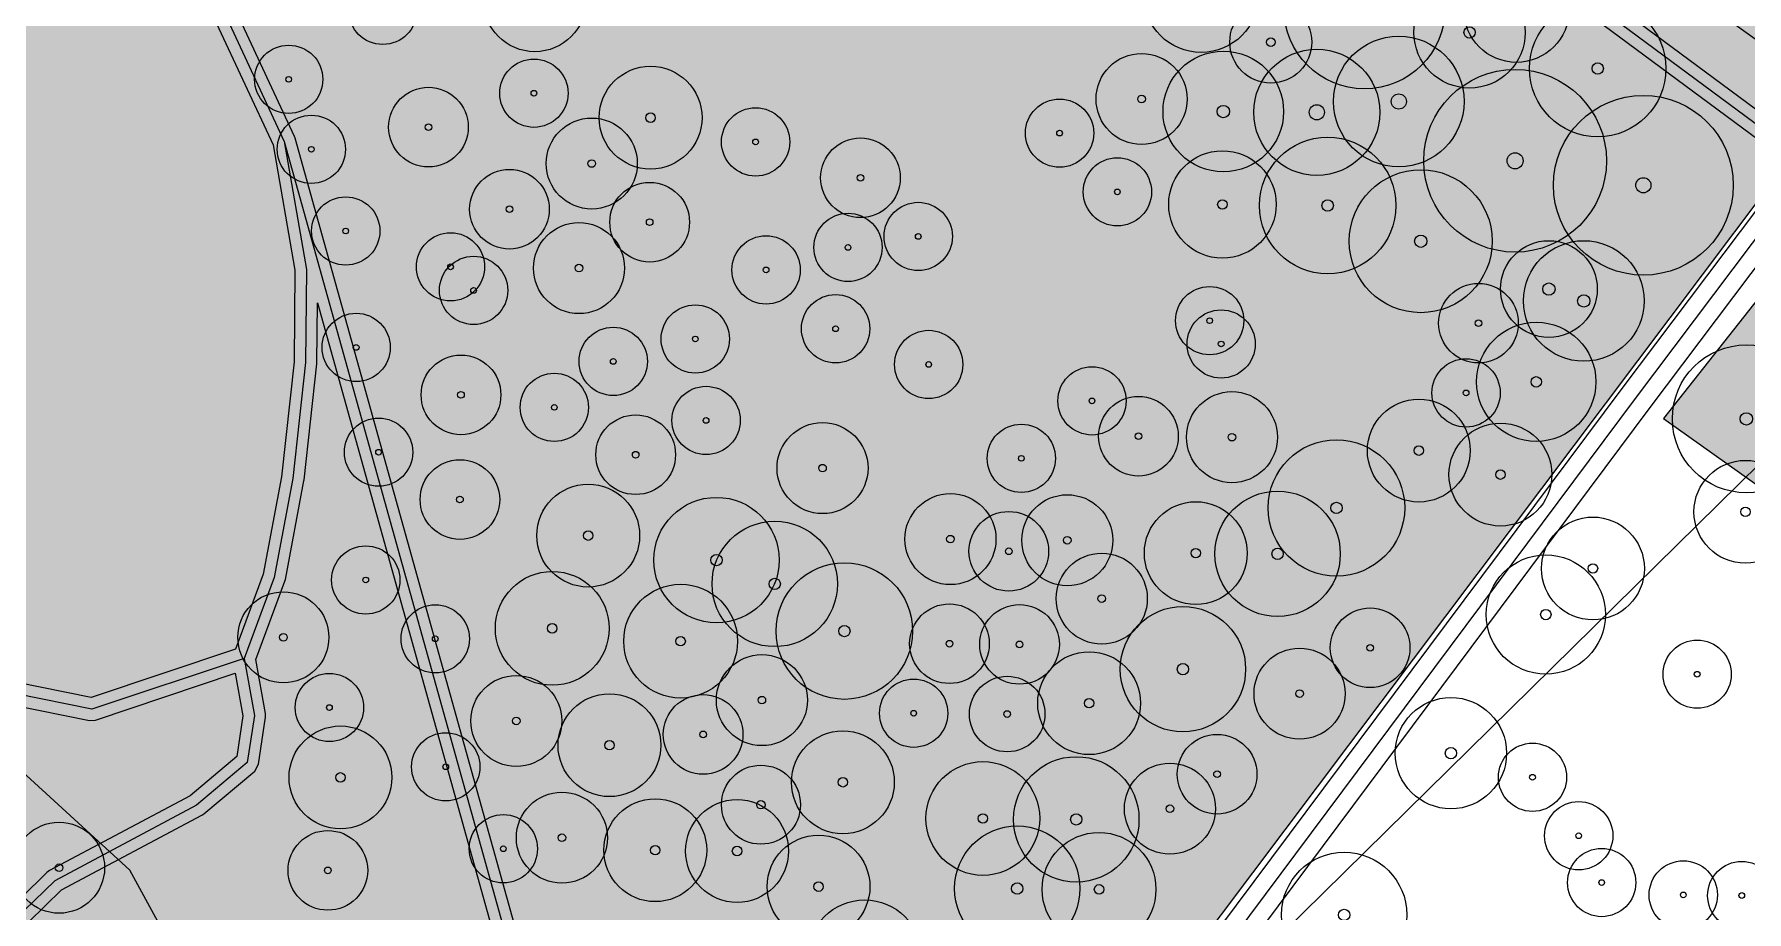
# Model space of a CAD drawing. Header units: metres. Extents: x -4 to 1086, y -7 to 929.
# Drawn here: x 231.2 to 381.7, y 190.6 to 267.7 of the extents above; entities that cross this region are included whole.
import ezdxf

# ---------------------------------------------------------------- set-up
doc = ezdxf.new("R2010")
doc.units = ezdxf.units.M
doc.header["$MEASUREMENT"] = 0
for name, color, linetype, lineweight, true_color in [('TPX_CONTOUR_LINES_5M', 7, 'CONTINUOUS', 0, 0x969696), ('TPX_ROADS_AXES', 7, 'CONTINUOUS', 0, 0x323232), ('TPX_ROADS_CONTOURS', 7, 'CONTINUOUS', 0, 0x646464), ('TPX_VEGETATION_GREEN_SPACES', 7, 'CONTINUOUS', 0, 0x58ba48), ('TPX_VEGETATION_GREEN_SPACES_HATCH', 7, 'CONTINUOUS', 0, 0x58ba48), ('TPX_VEGETATION_TREES_INDIVIDUAL', 7, 'CONTINUOUS', 0, 0x136734)]:
    doc.layers.add(name, color=color, linetype=linetype, lineweight=lineweight, true_color=true_color)

# ---------------------------------------------------------------- blocks, each defined once
blk = doc.blocks.new('TREETR004_CR047')
at = {"layer": 'TPX_VEGETATION_TREES_INDIVIDUAL'}
for radius in [4.72, 0.417]:
    blk.add_circle((0, 0, 0.04), radius, dxfattribs=at)
blk = doc.blocks.new('TREETR003_CR035')
at = {"layer": 'TPX_VEGETATION_TREES_INDIVIDUAL'}
for radius in [3.5, 0.292]:
    blk.add_circle((0, 0, 0.04), radius, dxfattribs=at)
blk = doc.blocks.new('TREETR003_CR030')
at = {"layer": 'TPX_VEGETATION_TREES_INDIVIDUAL'}
for radius in [3, 0.25]:
    blk.add_circle((0, 0, 0.04), radius, dxfattribs=at)
blk = doc.blocks.new('TREETR005_CR055')
at = {"layer": 'TPX_VEGETATION_TREES_INDIVIDUAL'}
for radius in [5.51, 0.5]:
    blk.add_circle((0, 0, 0.04), radius, dxfattribs=at)
blk = doc.blocks.new('TREETR007_CR080')
at = {"layer": 'TPX_VEGETATION_TREES_INDIVIDUAL'}
for radius in [8.03, 0.708]:
    blk.add_circle((0, 0, 0.04), radius, dxfattribs=at)
blk = doc.blocks.new('TREETR007_CR055')
at = {"layer": 'TPX_VEGETATION_TREES_INDIVIDUAL'}
for radius in [5.54, 0.667]:
    blk.add_circle((0, 0, 0.04), radius, dxfattribs=at)
blk = doc.blocks.new('TREETR003_CR033')
at = {"layer": 'TPX_VEGETATION_TREES_INDIVIDUAL'}
for radius in [3.32, 0.292]:
    blk.add_circle((0, 0, 0.04), radius, dxfattribs=at)
blk = doc.blocks.new('TREETR007_CR057')
at = {"layer": 'TPX_VEGETATION_TREES_INDIVIDUAL'}
for radius in [5.74, 0.667]:
    blk.add_circle((0, 0, 0.04), radius, dxfattribs=at)
blk = doc.blocks.new('TREETR004_CR036')
at = {"layer": 'TPX_VEGETATION_TREES_INDIVIDUAL'}
for radius in [3.6, 0.375]:
    blk.add_circle((0, 0, 0.04), radius, dxfattribs=at)
blk = doc.blocks.new('TREETR007_CR071')
at = {"layer": 'TPX_VEGETATION_TREES_INDIVIDUAL'}
for radius in [7.09, 0.708]:
    blk.add_circle((0, 0, 0.04), radius, dxfattribs=at)
blk = doc.blocks.new('TREETR005_CR063')
at = {"layer": 'TPX_VEGETATION_TREES_INDIVIDUAL'}
for radius in [6.28, 0.542]:
    blk.add_circle((0, 0, 0.04), radius, dxfattribs=at)
blk = doc.blocks.new('TREETR004_CR035')
at = {"layer": 'TPX_VEGETATION_TREES_INDIVIDUAL'}
for radius in [3.47, 0.375]:
    blk.add_circle((0, 0, 0.04), radius, dxfattribs=at)
blk = doc.blocks.new('TREETR005_CR043')
at = {"layer": 'TPX_VEGETATION_TREES_INDIVIDUAL'}
for radius in [4.25, 0.542]:
    blk.add_circle((0, 0, 0.04), radius, dxfattribs=at)
blk = doc.blocks.new('TREETR003_CR040')
at = {"layer": 'TPX_VEGETATION_TREES_INDIVIDUAL'}
for radius in [4, 0.333]:
    blk.add_circle((0, 0, 0.04), radius, dxfattribs=at)
blk = doc.blocks.new('TREETR004_CR050')
at = {"layer": 'TPX_VEGETATION_TREES_INDIVIDUAL'}
for radius in [5, 0.417]:
    blk.add_circle((0, 0, 0.04), radius, dxfattribs=at)
blk = doc.blocks.new('TREETR005_CR053')
at = {"layer": 'TPX_VEGETATION_TREES_INDIVIDUAL'}
for radius in [5.3, 0.542]:
    blk.add_circle((0, 0, 0.04), radius, dxfattribs=at)
blk = doc.blocks.new('TREETR005_CR051')
at = {"layer": 'TPX_VEGETATION_TREES_INDIVIDUAL'}
for radius in [5.05, 0.542]:
    blk.add_circle((0, 0, 0.04), radius, dxfattribs=at)
blk = doc.blocks.new('TREETR005_CR046')
at = {"layer": 'TPX_VEGETATION_TREES_INDIVIDUAL'}
for radius in [4.64, 0.542]:
    blk.add_circle((0, 0, 0.04), radius, dxfattribs=at)
blk = doc.blocks.new('TREETR005_CR052')
at = {"layer": 'TPX_VEGETATION_TREES_INDIVIDUAL'}
for radius in [5.24, 0.458]:
    blk.add_circle((0, 0, 0.04), radius, dxfattribs=at)
blk = doc.blocks.new('TREETR004_CR045')
at = {"layer": 'TPX_VEGETATION_TREES_INDIVIDUAL'}
for radius in [4.52, 0.417]:
    blk.add_circle((0, 0, 0.04), radius, dxfattribs=at)
blk = doc.blocks.new('TREETR007_CR079')
at = {"layer": 'TPX_VEGETATION_TREES_INDIVIDUAL'}
for radius in [7.9, 0.667]:
    blk.add_circle((0, 0, 0.04), radius, dxfattribs=at)
blk = doc.blocks.new('TREETR005_CR060')
at = {"layer": 'TPX_VEGETATION_TREES_INDIVIDUAL'}
for radius in [6, 0.5]:
    blk.add_circle((0, 0, 0.04), radius, dxfattribs=at)
blk = doc.blocks.new('TREETR005_CR049')
at = {"layer": 'TPX_VEGETATION_TREES_INDIVIDUAL'}
for radius in [4.89, 0.5]:
    blk.add_circle((0, 0, 0.04), radius, dxfattribs=at)
blk = doc.blocks.new('TREETR005_CR065')
at = {"layer": 'TPX_VEGETATION_TREES_INDIVIDUAL'}
for radius in [6.5, 0.542]:
    blk.add_circle((0, 0, 0.04), radius, dxfattribs=at)

msp = doc.modelspace()

# ---------------------------------------------------------------- hatches: boundary and pattern name
at = {"layer": 'TPX_VEGETATION_GREEN_SPACES_HATCH'}
h = msp.add_hatch(color=256, dxfattribs=at)
h.paths.add_polyline_path([(33.89, 10.91), (33.34, 3.55), (34.02, 0), (49.48, 0), (50.03, 0.4), (61.23, 7.98), (74.56, 11.59), (91.82, 48.46), (104.25, 65.93), (115.27, 64.79), (115.67, 53.43), (105.24, 37.05), (117.06, 11.13), (120.79, 7.07), (126.58, 5.03), (136.67, 7.75), (149.86, 12.48), (167.92, 20.99), (293.88, 29.68), (286.66, 99.9), (287.17, 111.39), (288.47, 121.36), (291.24, 130.22), (295.99, 137.79), (386.21, 257.79), (392.54, 261.86), (356.25, 287.93), (337.35, 301.35), (318.81, 309.95), (299.24, 314.53), (275.88, 315.77), (263.65, 313.74), (231.38, 308.56), (206.68, 308.84), (189.75, 310.81), (180.38, 307.75), (166.44, 313.86), (159.79, 317.5), (102.89, 174.98), (64.45, 80.17), (55.82, 59.81), (54.46, 54.17), (47.94, 38.05), (40.51, 23.37), (39.78, 21.99), (33.89, 10.91)])
h.paths.add_polyline_path([(119.97, 109.17), (150.84, 166.78), (166.05, 173.79), (168.46, 183.48), (160.33, 193.26), (169.58, 194.2), (176.09, 203.58), (172.06, 212.31), (165.39, 212.12), (153.63, 217.34), (157.01, 222.16), (155.34, 235.47), (162.59, 241.53), (167.79, 249.14), (170.21, 260.1), (178.28, 272.04), (187.93, 286.76), (192.8, 286.21), (210.54, 288.33), (216.56, 273.71), (209.3, 266.12), (215.64, 258.13), (220.43, 248.38), (211.41, 245.91), (209.58, 242.86), (210.83, 237.74), (218.19, 229.76), (227.83, 216.63), (220.39, 218.23), (208.83, 217.58), (203.72, 219.93), (208.41, 227.29), (200.23, 230.95), (187.36, 227.24), (188.84, 220.33), (193.85, 208.01), (189.95, 202.68), (196.83, 198.02), (201.56, 181.62), (205.76, 164.72), (193.1, 156.92), (197.31, 167.87), (192.77, 175.07), (184.82, 177.44), (177.68, 182.36), (171.46, 176.04), (170.86, 166.84), (154.74, 120.07), (130.16, 92.27), (122.46, 83.55), (119.97, 109.17)], flags=16)
msp.add_hatch(color=256, dxfattribs=at).paths.add_polyline_path([(391.79, 256.05), (374.33, 233.94), (436.25, 189.93), (434.42, 180.93), (454.64, 162.63), (455.28, 152.59), (473.58, 154), (489.2, 130.56), (491.13, 96.62), (501.97, 88.8), (529.92, 125.4), (550.36, 150.47), (550.4, 156.12), (548.65, 158.88), (546.3, 160.51), (541.55, 161.45), (535.65, 163.28), (521.21, 167.51), (510.56, 172.25), (497.62, 180.06), (480.97, 192.05), (457.68, 209.02), (394.29, 255.82), (391.79, 256.05)])

# ---------------------------------------------------------------- linework, layer by layer
at = {"layer": 'TPX_CONTOUR_LINES_5M', "elevation": 0.05}
msp.add_lwpolyline([(570.36, 433.33), (604.29, 343.67), (595.77, 313.79), (567.03, 302.97), (540.65, 260.84), (514.28, 276.24), (437.57, 283.9), (276.92, 125.76), (239.56, 194.25), (224.17, 208.34), (197.8, 206.92), (181.13, 254.02), (145.05, 275.59), (110.53, 224.13), (171.43, 200.39), (197.8, 168.04), (197.8, 139.28), (171.43, 134.47), (145.05, 158.29), (109.11, 104.6), (107.72, 44.83), (92.31, 30.8), (39.56, 22), (0, 29)], dxfattribs=at)
at = {"layer": 'TPX_ROADS_AXES', "elevation": 0.03}
for points in [[(231.38, 308.56), (231.99, 301.92), (232.2, 301.39), (237.01, 289.62), (240.02, 283.46), (246.12, 276.24), (248.11, 269.07), (253.13, 258.29), (255.08, 247.04), (255.01, 238.86), (253.88, 228.65), (252.26, 219.97), (249.62, 212.85), (236.23, 208.38), (222.9, 211.07)], [(232.2, 301.39), (256.66, 303.48), (287, 306.09), (300.01, 305.23), (314.5, 302.5), (343.76, 288.52), (387.36, 256.22), (486.11, 184.57), (486.58, 184.21), (494.49, 178.61), (499.33, 175.18), (515.59, 165.35), (536.92, 157.79), (554.84, 152.99), (566.8, 150.84), (590.74, 146), (609.56, 144.37), (629.16, 143.99), (636.48, 140.63), (649.17, 129.79), (651.65, 128.09), (655.44, 125.55), (717.68, 81.41)], [(288.8, 99.11), (289.32, 111.37), (291, 122.5), (293.97, 130), (298.13, 136.8), (303.5, 144.01), (309.14, 151.56), (338, 190.26), (371.88, 235.68), (387.36, 256.22), (392.54, 261.86)], [(253.13, 258.29), (291, 122.5)], [(249.62, 212.85), (250.52, 207.82), (249.89, 203.71), (245.43, 199.94), (232.97, 193.31), (228.51, 188.96), (225.22, 184.29), (223.41, 179.03), (220.61, 174.73)]]:
    msp.add_lwpolyline(points, dxfattribs=at)
at = {"layer": 'TPX_ROADS_CONTOURS', "elevation": 0.03}
for points in [[(258.67, 304.66), (261.13, 308.25), (263.85, 312.25), (263.89, 312.26), (275.97, 314.26), (299.03, 313.04), (318.32, 308.52), (336.6, 300.04), (355.37, 286.71), (390.29, 261.63), (386.83, 257.86), (344.35, 289.32), (344.19, 289.42), (314.93, 303.4), (314.68, 303.48), (300.2, 306.21), (300.08, 306.23), (287.07, 307.08), (286.91, 307.08)], [(241.32, 283.47), (249.09, 292.94), (254.78, 298.99), (254.87, 299.11), (257.22, 302.53), (287.01, 305.08), (299.88, 304.24), (314.18, 301.54), (343.24, 287.66), (385.55, 256.32), (370.68, 236.57), (336.8, 191.15), (307.93, 152.46), (302.3, 144.91), (296.93, 137.7), (296.85, 137.59), (292.69, 130.79), (292.57, 130.56), (290.94, 126.43), (254.1, 258.56), (254.04, 258.72), (249.05, 269.42), (247.08, 276.51), (246.88, 276.89)], [(203.27, 196.5), (205.8, 206.19), (211.49, 213.59), (222.6, 210.11), (222.7, 210.09), (236.03, 207.4), (236.55, 207.43), (248.84, 211.54), (249.5, 207.81), (248.96, 204.24), (244.87, 200.78), (232.5, 194.2), (232.28, 194.03), (227.81, 189.67), (227.69, 189.53), (224.4, 184.86), (224.27, 184.61), (222.5, 179.47), (220.44, 176.31), (216.93, 179.8), (216.78, 179.92), (207.05, 186.33)]]:
    msp.add_lwpolyline(points, close=True, dxfattribs=at)
for points in [[(212.73, 296.83), (231.58, 300.26), (236.08, 289.24), (236.11, 289.18), (239.12, 283.02), (239.26, 282.81), (245.21, 275.76), (247.14, 268.8), (247.2, 268.65), (252.17, 257.99), (254.08, 246.96), (254.01, 238.92), (252.89, 228.8), (251.29, 220.24), (248.85, 213.65), (236.17, 209.41), (223.15, 212.04)], [(339.21, 189.36), (373.08, 234.78), (387.97, 254.54), (484.89, 184.22)], [(229.27, 188.3), (233.57, 192.5), (245.9, 199.06), (246.08, 199.18), (250.54, 202.95), (250.88, 203.56), (251.5, 207.67), (251.5, 208), (250.65, 212.76), (253.2, 219.63), (253.24, 219.79), (254.87, 228.46), (254.88, 228.54), (256, 238.75), (256.01, 238.85), (256.06, 244.09), (289.73, 123.35)]]:
    msp.add_lwpolyline(points, dxfattribs=at)
at = {"layer": 'TPX_VEGETATION_GREEN_SPACES', "elevation": 0}
msp.add_lwpolyline([(167.92, 20.99), (293.88, 29.68), (286.66, 99.9), (287.17, 111.39), (288.47, 121.36), (291.24, 130.22), (295.99, 137.79), (386.21, 257.79), (392.54, 261.86), (356.25, 287.93), (337.35, 301.35), (318.81, 309.95), (299.24, 314.53), (275.88, 315.77), (263.65, 313.74), (231.38, 308.56), (206.68, 308.84)], dxfattribs=at)
msp.add_lwpolyline([(391.79, 256.05), (374.33, 233.94), (436.25, 189.93), (434.42, 180.93), (454.64, 162.63), (455.28, 152.59), (473.58, 154), (489.2, 130.56), (491.13, 96.62), (501.97, 88.8), (529.92, 125.4), (550.36, 150.47), (550.4, 156.12), (548.65, 158.88), (546.3, 160.51), (541.55, 161.45), (535.65, 163.28), (521.21, 167.51), (510.56, 172.25), (497.62, 180.06), (480.97, 192.05), (457.68, 209.02), (394.29, 255.82)], close=True, dxfattribs=at)

# ---------------------------------------------------------------- block references
at = {"layer": 'TPX_VEGETATION_TREES_INDIVIDUAL'}
for name, p in [('TREETR007_CR071', (348.07, 269.99, 0.04)), ('TREETR005_CR051', (333.71, 271.15, 0.04)), ('TREETR004_CR045', (275.16, 270.69, 0.04)), ('TREETR005_CR046', (361.42, 269.87, 0.04)), ('TREETR003_CR030', (261.8, 269.8, 0.04)), ('TREETR005_CR049', (357.3, 267.86, 0.04)), ('TREETR004_CR036', (339.83, 267.01, 0.04)), ('TREETR005_CR060', (368.56, 264.69, 0.04)), ('TREETR003_CR030', (253.53, 263.74, 0.04)), ('TREETR007_CR055', (343.88, 260.84, 0.04)), ('TREETR007_CR057', (351.08, 261.79, 0.04)), ('TREETR003_CR030', (275.08, 262.52, 0.04)), ('TREETR004_CR045', (285.33, 260.37, 0.04)), ('TREETR003_CR040', (328.48, 262.01, 0.04)), ('TREETR005_CR053', (335.66, 260.91, 0.04)), ('TREETR007_CR080', (361.3, 256.58, 0.04)), ('TREETR003_CR035', (265.81, 259.54, 0.04)), ('TREETR003_CR030', (321.27, 259.01, 0.04)), ('TREETR007_CR079', (372.57, 254.43, 0.04)), ('TREETR003_CR030', (255.52, 257.59, 0.04)), ('TREETR003_CR030', (294.56, 258.24, 0.04)), ('TREETR003_CR040', (280.16, 256.34, 0.04)), ('TREETR003_CR035', (303.77, 255.09, 0.04)), ('TREETR004_CR047', (335.58, 252.74, 0.04)), ('TREETR005_CR060', (344.83, 252.65, 0.04)), ('TREETR003_CR030', (326.35, 253.85, 0.04)), ('TREETR003_CR035', (272.93, 252.32, 0.04)), ('TREETR003_CR035', (285.25, 251.18, 0.04)), ('TREETR005_CR063', (353.01, 249.51, 0.04)), ('TREETR003_CR030', (258.54, 250.41, 0.04)), ('TREETR003_CR030', (308.85, 249.93, 0.04)), ('TREETR003_CR030', (302.68, 248.97, 0.04)), ('TREETR003_CR030', (267.75, 247.26, 0.04)), ('TREETR003_CR040', (279.04, 247.15, 0.04)), ('TREETR003_CR030', (295.48, 246.99, 0.04)), ('TREETR005_CR043', (364.27, 245.31, 0.04)), ('TREETR005_CR053', (367.34, 244.26, 0.04)), ('TREETR003_CR030', (269.78, 245.19, 0.04)), ('TREETR003_CR030', (334.46, 242.53, 0.04)), ('TREETR003_CR035', (358.08, 242.31, 0.04)), ('TREETR003_CR030', (289.26, 240.92, 0.04)), ('TREETR003_CR030', (301.59, 241.82, 0.04)), ('TREETR003_CR030', (259.46, 240.18, 0.04)), ('TREETR003_CR030', (335.47, 240.48, 0.04)), ('TREETR005_CR052', (363.16, 237.15, 0.04)), ('TREETR003_CR030', (282.05, 238.95, 0.04)), ('TREETR003_CR030', (309.77, 238.68, 0.04)), ('TREETR003_CR035', (268.67, 236.01, 0.04)), ('TREETR005_CR065', (381.62, 233.9, 0.04)), ('TREETR003_CR030', (276.87, 234.91, 0.04)), ('TREETR003_CR030', (324.12, 235.48, 0.04)), ('TREETR003_CR030', (356.99, 236.18, 0.04)), ('TREETR003_CR030', (290.21, 233.76, 0.04)), ('TREETR003_CR040', (336.42, 232.29, 0.04)), ('TREETR003_CR035', (328.2, 232.37, 0.04)), ('TREETR004_CR045', (352.84, 231.11, 0.04)), ('TREETR003_CR030', (261.43, 230.97, 0.04)), ('TREETR003_CR035', (284.02, 230.75, 0.04)), ('TREETR003_CR040', (300.44, 229.57, 0.04)), ('TREETR003_CR030', (317.91, 230.43, 0.04)), ('TREETR004_CR045', (360.01, 229, 0.04)), ('TREETR005_CR060', (345.6, 226.07, 0.04)), ('TREETR003_CR035', (268.58, 226.81, 0.04)), ('TREETR004_CR045', (381.54, 225.73, 0.04)), ('TREETR004_CR045', (279.85, 223.64, 0.04)), ('TREETR003_CR040', (311.68, 223.33, 0.04)), ('TREETR003_CR040', (321.95, 223.23, 0.04)), ('TREETR005_CR055', (340.43, 222.04, 0.04)), ('TREETR005_CR055', (291.12, 221.49, 0.04)), ('TREETR003_CR035', (316.81, 222.26, 0.04)), ('TREETR004_CR045', (333.24, 222.1, 0.04)), ('TREETR005_CR055', (296.24, 219.39, 0.04)), ('TREETR004_CR045', (368.14, 220.75, 0.04)), ('TREETR003_CR030', (260.3, 219.74, 0.04)), ('TREETR005_CR060', (302.36, 215.25, 0.04)), ('TREETR003_CR040', (324.98, 218.1, 0.04)), ('TREETR005_CR052', (364, 216.7, 0.04)), ('TREETR004_CR050', (276.69, 215.49, 0.04)), ('TREETR003_CR040', (253.06, 214.7, 0.04)), ('TREETR004_CR050', (287.97, 214.36, 0.04)), ('TREETR003_CR030', (266.41, 214.57, 0.04)), ('TREETR003_CR035', (311.59, 214.14, 0.04)), ('TREETR003_CR035', (317.75, 214.08, 0.04)), ('TREETR005_CR055', (332.11, 211.9, 0.04)), ('TREETR003_CR035', (348.56, 213.78, 0.04)), ('TREETR003_CR040', (342.36, 209.75, 0.04)), ('TREETR003_CR030', (377.3, 211.46, 0.04)), ('TREETR003_CR040', (295.11, 209.18, 0.04)), ('TREETR004_CR045', (323.87, 208.91, 0.04)), ('TREETR003_CR030', (257.11, 208.53, 0.04)), ('TREETR003_CR040', (273.53, 207.35, 0.04)), ('TREETR003_CR030', (308.45, 208.03, 0.04)), ('TREETR003_CR033', (316.67, 207.96, 0.04)), ('TREETR004_CR045', (281.72, 205.22, 0.04)), ('TREETR003_CR035', (289.95, 206.17, 0.04)), ('TREETR005_CR049', (355.66, 204.52, 0.04)), ('TREETR004_CR045', (258.08, 202.39, 0.04)), ('TREETR003_CR030', (267.33, 203.32, 0.04)), ('TREETR004_CR045', (302.23, 201.96, 0.04)), ('TREETR003_CR035', (335.11, 202.67, 0.04)), ('TREETR003_CR030', (362.83, 202.4, 0.04)), ('TREETR004_CR035', (295.03, 199.99, 0.04)), ('TREETR004_CR050', (314.53, 198.78, 0.04)), ('TREETR005_CR055', (322.74, 198.7, 0.04)), ('TREETR003_CR040', (330.97, 199.64, 0.04)), ('TREETR003_CR040', (277.54, 197.09, 0.04)), ('TREETR004_CR045', (285.74, 195.99, 0.04)), ('TREETR004_CR045', (292.93, 195.92, 0.04)), ('TREETR003_CR030', (366.89, 197.26, 0.04)), ('TREETR003_CR030', (272.39, 196.12, 0.04)), ('TREETR003_CR040', (233.35, 194.45, 0.04)), ('TREETR003_CR035', (256.97, 194.22, 0.04)), ('TREETR004_CR045', (300.09, 192.79, 0.04)), ('TREETR005_CR055', (317.55, 192.62, 0.04)), ('TREETR004_CR050', (324.74, 192.55, 0.04)), ('TREETR005_CR055', (346.28, 190.3, 0.04)), ('TREETR003_CR030', (368.91, 193.15, 0.04)), ('TREETR003_CR030', (376.08, 192.06, 0.04)), ('TREETR003_CR030', (381.22, 192.01, 0.04)), ('TREETR004_CR050', (304.14, 186.62, 0.04))]:
    msp.add_blockref(name, p, dxfattribs=at)

doc.saveas('drawing.dxf')
